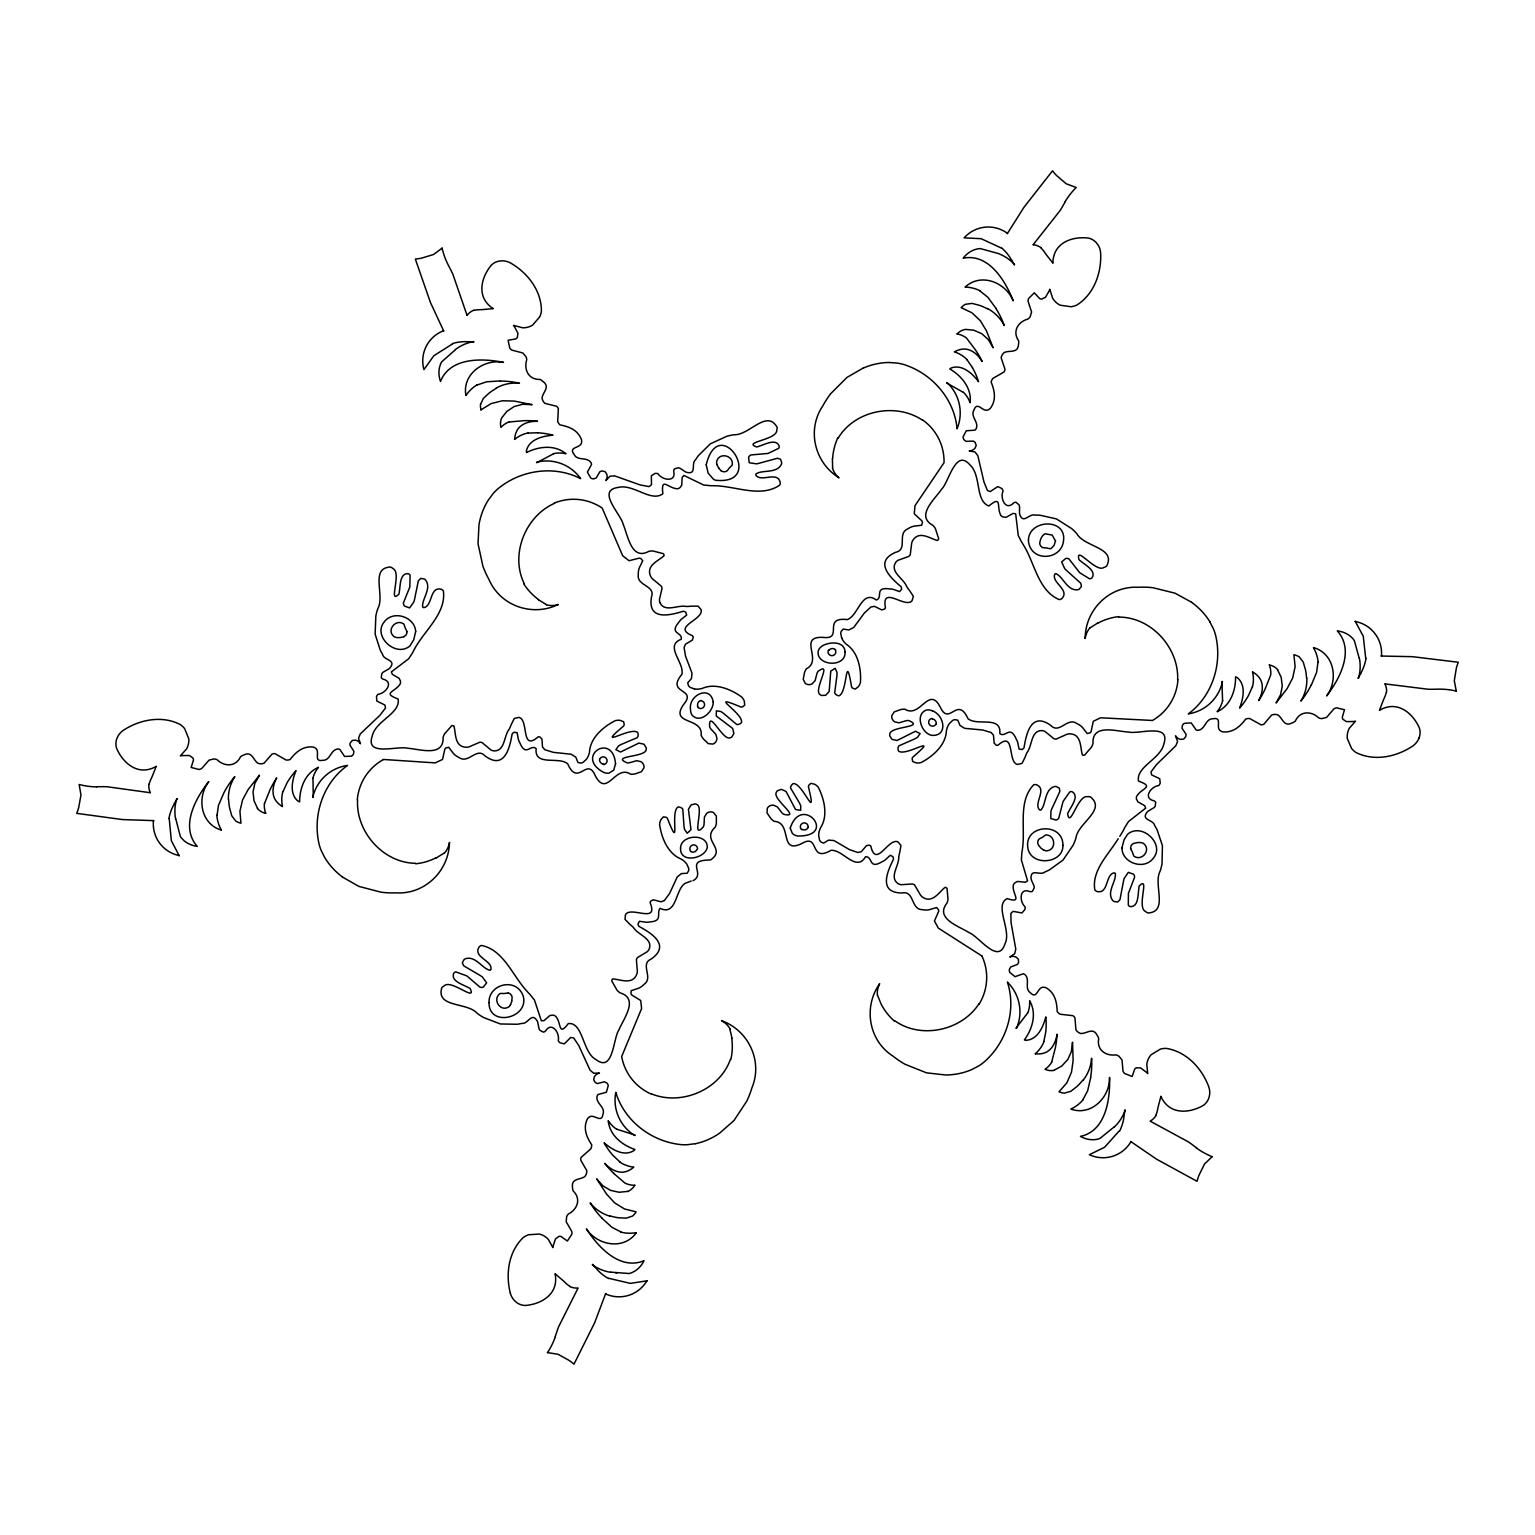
<?xml version="1.0" encoding="UTF-8"?>
<svg xmlns="http://www.w3.org/2000/svg" width="1535" height="1535" viewBox="0 0 1535 1535"><rect width="100%" height="100%" fill="white"/><g stroke="black" fill="none" stroke-linecap="round" stroke-linejoin="round"><path stroke-width="1.5" d="M217.049 815.238L218.488 805.357L223.937 792.732A86.728 86.728 0 0 1 234.644 776.768M1177.633 679.698C1179.053 647.77 1151.02 616.878 1118.708 617.108M357.578 799.869C355.717 831.759 383.309 863.054 415.62 863.284M970.158 402.573C971.808 388.144 961.562 375.845 949.8 368.976A10.054 10.054 0 0 1 951.431 367.882C962.291 364.121 972.518 373.581 978.543 381.697A68.96 68.96 0 0 0 972.442 367.671M1365.709 658.323L1363.272 636.258L1355.213 621.272M169.215 818.577L171.344 840.662L179.192 855.762M832.392 458.581L832.642 467.964M1090.733 1077.417L1087.643 1090.809L1082.942 1099.636M1222.551 700.536L1221.956 681.482M264.576 803.342L270.083 789.623A96.149 96.149 0 0 1 276.703 777.938C272.731 785.21 270.832 795.418 276.991 802.076A22.353 22.353 0 0 0 282.517 806.547A30.853 30.853 0 0 1 282.862 791.561M312.967 778.399L313.293 797.452M480.589 404.242L483.391 398.332L489.377 392.864A85.672 85.672 0 0 1 491.929 391.022L496.265 388.278M1386.354 692.323L1385.28 695.739A51.749 51.749 0 0 1 1384.666 697.178L1384.033 698.598A76.827 76.827 0 0 0 1382.651 701.917L1380.253 708.287A87.092 87.092 0 0 1 1379.389 710.398A25.5 25.5 0 0 1 1390.038 706.637C1403.546 705.237 1414.598 716.73 1419.472 728.242A14.966 14.966 0 0 1 1419.031 738.047M149.068 784.289L150.181 780.893A51.749 51.749 0 0 1 150.814 779.454L151.485 778.034A76.827 76.827 0 0 0 152.886 774.753L155.4 768.402A87.092 87.092 0 0 1 156.282 766.31A25.5 25.5 0 0 1 145.576 769.918C132.068 771.146 121.169 759.48 116.468 747.91A14.966 14.966 0 0 1 117.044 738.105L118.195 735.764A17.844 17.844 0 0 1 123.51 730.199C140.05 719.435 162.173 715.214 180.228 724.52A21.471 21.471 0 0 1 184.641 728.626L188.786 738.757A18.305 18.305 0 0 1 188.21 744.84A17.979 17.979 0 0 1 186.579 748.926L180.324 755.853A24.637 24.637 0 0 1 182.55 755.565L189.438 755.527L192.892 757.945A4.95 4.95 0 0 1 193.448 760.055L191.165 767.442L199.051 769.495A7.176 7.176 0 0 0 201.795 768.402L209.105 760.113L213.845 758.942A10.515 10.515 0 0 1 216.972 759.614C224.379 766.905 235.718 767.078 240.534 756.755A10.707 10.707 0 0 1 243.585 755.066C252.085 750.615 253.045 760.017 257.938 763.26A8.5 8.5 0 0 0 260.835 763.778A8.903 8.903 0 0 0 264.097 763.164L271.983 754.145A7.042 7.042 0 0 1 274.842 753.57L286.047 760.017A10.15 10.15 0 0 0 290.077 759.556C295.507 752.572 302.51 745.818 313.082 747.027A7.656 7.656 0 0 1 315.231 748.005C320.892 751.076 312.795 762.127 322.638 760.343C330.332 760.631 330.447 750.25 337.278 749.042A4.97 4.97 0 0 1 339.772 749.349L344.627 756.486L351.515 756.122A5.468 5.468 0 0 0 353.53 753.896L353.875 751.287L349.999 745.242A5.737 5.737 0 0 1 350.345 742.748L352.302 740.465L355.18 740.139A7.445 7.445 0 0 1 356.657 740.522A7.291 7.291 0 0 1 359.152 742.096L360.514 743.765L358.518 738.239L360.264 733.941L379.932 715.272L385.496 708.038L384.959 705.064L376.862 701.092L376.478 696.621A8.27 8.27 0 0 1 377.994 694.28C385.726 693.59 394.322 681.905 383.136 679.18A3.108 3.108 0 0 1 382.503 678.854A3.377 3.377 0 0 1 381.236 677.338L381.87 673.616A6.447 6.447 0 0 1 383.213 672.138L388.815 668.934A8.5 8.5 0 0 0 390.964 666.516C395.378 659.781 383.539 660.127 382.58 654.332A76.289 76.289 0 0 1 380.258 650.168L375.135 634.128L375.826 616.072A52.382 52.382 0 0 1 377.763 608.781C385.285 595.599 369.59 568.008 390.466 567.01A8.385 8.385 0 0 1 393.075 568.641C402.017 572.862 387.818 604.982 398.831 594.179A5.085 5.085 0 0 0 399.273 591.915C400.462 585.909 399.656 573.111 408.08 573.649A3.128 3.128 0 0 1 410.094 575.299L409.826 586.965L403.417 602.91A4.451 4.451 0 0 0 404.549 606.095L409.615 607.918L413.836 601.95A25.116 25.116 0 0 0 414.757 598.324L418.383 580.71L420.743 578.426L424.197 578.964A7.234 7.234 0 0 1 425.56 579.961C432.16 588.442 421.434 599.398 422.662 607.073A3.972 3.972 0 0 0 423.833 607.649C432.832 606.076 429.474 585.929 441.504 589.325A7.157 7.157 0 0 1 443.366 590.841C446.455 613.52 424.427 630.309 414.469 649.113A41.445 41.445 0 0 0 412.742 652.471L408.732 658.707L391.367 671.889L392.308 674.345L399.119 678.336L400.443 681.099A7.042 7.042 0 0 1 400.328 683.708C395.454 692.132 381.428 692.803 398.121 699.001C400.731 713.487 375.614 720.702 372.257 735.937C364.889 757.12 397.296 745.473 407.677 748.255C419.938 749.118 443.845 757.369 443.097 737.472A20.435 20.435 0 0 1 444.517 733.884L451.712 725.748A2.725 2.725 0 0 1 453.899 725.997C456.029 732.771 453.995 747.219 466.717 747.276A10.937 10.937 0 0 0 471.36 745.856L479.956 742.173A8.654 8.654 0 0 1 482.182 742.652L490.835 749.905A9.594 9.594 0 0 0 493.829 750.903C505.284 751.363 503.71 735.649 509.313 729.01A42.615 42.615 0 0 0 511.136 724.731L514.302 718.457L518.753 717.401A7.829 7.829 0 0 1 520.231 717.9C528.405 722.601 521.267 751.498 538.248 736.8A4.356 4.356 0 0 1 540.071 737.088L541.951 739.064L542.507 746.989L544.848 749.713L553.291 752.342L571.212 754.241L575.798 757.139L577.966 762.511L580.959 763.087A7.541 7.541 0 0 0 583.127 762.319L586.466 759.23A17.384 17.384 0 0 0 589.517 751.881C590.303 737.759 603.524 726.535 615.324 720.644A13.566 13.566 0 0 1 619.929 720.299L623.69 721.795L624.189 724.597A5.392 5.392 0 0 1 623.69 725.978C593.987 750.98 630.751 725.94 637.716 732.54A6.428 6.428 0 0 1 638.138 734.881L638.08 735.649A4.317 4.317 0 0 1 637.217 737.683L622.98 743.688A26.613 26.613 0 0 0 621.061 744.533A28.436 28.436 0 0 0 618.432 746.029L615.88 749.636L620.466 752.035L638.905 743.093L643.99 744.226L646.235 747.814A5.449 5.449 0 0 1 646.158 749.617C645.583 757.561 610.086 755.508 627.028 762.818A9.632 9.632 0 0 0 629.292 762.799L636.68 760.708L640.939 761.667A7.138 7.138 0 0 1 642.82 763.432L643.28 764.161A6.025 6.025 0 0 1 643.952 767.807L641.457 771.683L634.895 773.966A22.833 22.833 0 0 1 630.789 774.273C615.151 763.835 607.227 798.603 595.254 775.655C586.869 756.103 578.043 787.551 567.681 763.758A12.318 12.318 0 0 0 565.149 762.262C555.44 757.561 534.199 765.428 536.156 748.543C530.035 743.727 525.929 757.964 519.502 742.038A8.654 8.654 0 0 1 518.37 739.352L517.103 732.732L514.225 732.253A5.891 5.891 0 0 0 513.534 732.655A5.526 5.526 0 0 0 512.134 733.96C509.754 747.967 504.516 770.282 485.137 756.007C476.733 746.586 468.386 764.315 459.099 757.542A20.051 20.051 0 0 1 455.933 755.661A17.499 17.499 0 0 1 453.42 753.474L448.738 747.276L445.86 747.986A6.792 6.792 0 0 0 444.805 749.329L442.54 759.422L435.23 762.895L383.366 759.46M511.731 1001.146L512.134 997.481A4.893 4.893 0 0 0 508.238 993.03M1252.311 686.913L1248.454 695.566A68.96 68.96 0 0 1 1239.608 708.076C1243.273 698.655 1246.247 685.032 1237.344 677.683A10.054 10.054 0 0 0 1235.56 676.858C1235.771 690.462 1230.533 705.601 1217.351 711.645M283.016 791.6L286.987 782.984A68.96 68.96 0 0 1 296.006 770.628C292.226 779.972 289.06 793.557 297.848 801.04A10.054 10.054 0 0 0 299.613 801.884C299.613 788.28 305.062 773.218 318.321 767.366M547.458 1352.604L557.953 1354.235L569.024 1360.355A65.794 65.794 0 0 1 573.994 1364.155L594.621 1322.825L605.692 1293.525M1043.838 1041.478L1045.738 1032.192A68.96 68.96 0 0 0 1045.815 1016.88C1043.301 1026.666 1037.813 1039.483 1026.282 1040.289A10.054 10.054 0 0 1 1024.363 1039.905C1032.441 1028.968 1036.988 1013.618 1029.774 1001.031M555.229 1336.64L557.359 1330.212A80.971 80.971 0 0 1 558.759 1326.489L578.1 1287.98A15.331 15.331 0 0 1 569.677 1286.484M730.372 1059.399C719.742 1089.908 681.233 1105.967 651.627 1093.937M1419.05 738.066L1417.918 740.407A17.844 17.844 0 0 1 1412.68 746.048C1396.294 757.043 1374.209 761.59 1356.038 752.534A21.471 21.471 0 0 1 1351.567 748.485L1347.269 738.412A18.305 18.305 0 0 1 1347.768 732.31A17.979 17.979 0 0 1 1349.342 728.204L1355.501 721.201A24.637 24.637 0 0 1 1353.275 721.508L1346.387 721.642L1342.914 719.282A4.95 4.95 0 0 1 1342.319 717.171L1344.487 709.765L1336.582 707.808A7.176 7.176 0 0 0 1333.857 708.959L1326.662 717.344L1321.942 718.591A10.515 10.515 0 0 1 1318.814 717.958C1311.293 710.763 1299.953 710.743 1295.291 721.143A10.707 10.707 0 0 1 1292.259 722.889C1283.816 727.437 1282.723 718.073 1277.792 714.888A8.5 8.5 0 0 0 1274.894 714.427A8.903 8.903 0 0 0 1271.632 715.061L1263.881 724.213A7.042 7.042 0 0 1 1261.022 724.827L1249.72 718.534A10.15 10.15 0 0 0 1245.71 719.052C1240.453 726.189 1233.334 732.79 1222.877 731.907A7.656 7.656 0 0 1 1220.728 730.948C1215.01 727.974 1222.954 716.807 1213.13 718.725C1205.436 718.553 1205.474 728.933 1198.662 730.238A4.97 4.97 0 0 1 1196.149 729.969L1191.218 722.889L1184.329 723.35A5.468 5.468 0 0 0 1182.353 725.614L1182.027 728.242L1185.999 734.229A5.737 5.737 0 0 1 1185.692 736.723L1183.754 739.026L1180.895 739.39A7.445 7.445 0 0 1 1176.827 737.452L1175.503 735.841L1177.575 741.347L1175.887 745.665L1156.488 764.603L1151.02 771.913L1151.615 774.887L1159.75 778.744L1160.211 783.195A8.27 8.27 0 0 1 1158.733 785.555C1151.001 786.361 1142.558 798.162 1153.783 800.733A3.108 3.108 0 0 1 1154.435 801.059A3.377 3.377 0 0 1 1155.74 802.556L1155.145 806.278A6.447 6.447 0 0 1 1153.821 807.775L1148.257 811.056A8.5 8.5 0 0 0 1146.146 813.512C1141.829 820.304 1153.668 819.805 1154.704 825.581A76.289 76.289 0 0 1 1157.083 829.706L1162.436 845.67L1162.014 863.725A52.382 52.382 0 0 1 1160.172 871.055C1152.843 884.333 1168.922 911.694 1148.046 912.999A8.385 8.385 0 0 1 1145.417 911.406C1136.418 907.3 1150.176 874.988 1139.315 885.944A5.085 5.085 0 0 0 1138.893 888.228C1137.8 894.253 1138.778 907.032 1130.355 906.609A3.128 3.128 0 0 1 1128.302 904.998L1128.417 893.332L1134.595 877.291A4.451 4.451 0 0 0 1133.425 874.125L1128.321 872.36L1124.196 878.404A25.116 25.116 0 0 0 1123.332 882.03L1119.955 899.702L1117.633 902.004L1114.161 901.525A7.234 7.234 0 0 1 1112.779 900.546C1106.063 892.161 1116.636 881.052 1115.312 873.415A3.972 3.972 0 0 0 1114.103 872.839C1105.142 874.547 1108.788 894.636 1096.719 891.413A7.157 7.157 0 0 1 1094.839 889.935C1091.404 870.575 1108.673 854.304 1118.209 838.743M1156.028 1115.005L1157.16 1111.609A51.749 51.749 0 0 0 1157.486 1110.074L1157.793 1108.539A76.827 76.827 0 0 1 1158.618 1105.046L1160.345 1098.465A87.092 87.092 0 0 0 1160.882 1096.259A25.5 25.5 0 0 0 1167.367 1105.507C1177.537 1114.506 1193.213 1111.57 1203.862 1105.046A14.966 14.966 0 0 0 1209.196 1096.796L1209.676 1094.244A17.844 17.844 0 0 0 1208.697 1086.607C1201.752 1068.13 1186.44 1051.609 1166.389 1048.405A21.471 21.471 0 0 0 1160.383 1049.096L1151.039 1054.794A18.305 18.305 0 0 0 1147.892 1060.033A17.979 17.979 0 0 0 1146.798 1064.292L1147.719 1073.579A24.637 24.637 0 0 0 1146.089 1072.025L1140.582 1067.919L1136.361 1067.804A4.95 4.95 0 0 0 1134.672 1069.185L1132.12 1076.495L1124.56 1073.464A7.176 7.176 0 0 1 1122.987 1070.95L1122.008 1059.956L1118.9 1056.195A10.515 10.515 0 0 0 1115.983 1054.871C1105.68 1056.349 1096.451 1049.767 1098.715 1038.619A10.707 10.707 0 0 0 1097.256 1035.434C1093.035 1026.819 1086.703 1033.803 1080.832 1033.515A8.5 8.5 0 0 1 1078.203 1032.23A8.903 8.903 0 0 1 1075.92 1029.793L1074.941 1017.859A7.042 7.042 0 0 0 1072.965 1015.69L1060.109 1014.232A10.15 10.15 0 0 1 1057.155 1011.488C1056.924 1002.643 1055.274 993.049 1046.045 987.753A7.656 7.656 0 0 0 1043.742 987.274C1037.353 986.391 1037.334 1000.072 1030.445 992.819C1024.094 988.482 1030.177 980.059 1025.38 975.032A4.97 4.97 0 0 0 1023.173 973.785L1015.038 976.682L1009.704 972.288A5.468 5.468 0 0 1 1009.416 969.314L1010.682 966.992L1017.398 964.421A5.737 5.737 0 0 0 1018.588 962.215L1018.357 959.202L1016.247 957.245A7.445 7.445 0 0 0 1014.827 956.67A7.291 7.291 0 0 0 1011.872 956.458L1009.781 957.015L1014.673 953.734L1015.805 949.244L1011.047 922.554L1010.855 913.421L1013.062 911.349L1021.926 912.941L1024.881 909.583A8.27 8.27 0 0 0 1025.054 906.801C1019.221 901.659 1019.24 887.153 1029.87 891.586A3.108 3.108 0 0 0 1030.58 891.701A3.377 3.377 0 0 0 1032.499 891.221L1034.187 887.863A6.447 6.447 0 0 0 1033.976 885.868L1031.366 879.977A8.5 8.5 0 0 1 1031.079 876.754C1031.501 868.714 1040.845 876.005 1045.047 871.899A76.289 76.289 0 0 0 1049.384 869.923L1063.026 860.061L1073.176 845.113A52.382 52.382 0 0 0 1075.939 838.072C1077.685 823.009 1106.697 810.096 1090.464 796.914A8.385 8.385 0 0 0 1087.394 796.684C1077.704 794.785 1070.087 829.073 1067.631 813.838A5.085 5.085 0 0 1 1068.609 811.746C1071.219 806.201 1079.45 796.377 1072.351 791.83A3.128 3.128 0 0 0 1069.741 791.945L1063.064 801.5L1058.747 818.136A4.451 4.451 0 0 1 1055.965 820.035L1050.784 818.5L1050.938 811.19A25.116 25.116 0 0 1 1052.338 807.736L1059.879 791.388L1059.323 788.165L1056.214 786.534A7.234 7.234 0 0 0 1054.526 786.534C1044.184 789.451 1046.333 804.647 1040.807 810.077A3.972 3.972 0 0 1 1039.502 809.847C1033.189 803.246 1047.849 789.028 1036.144 784.634A7.157 7.157 0 0 0 1033.746 784.73C1017.801 801.174 1025.591 827.749 1022.463 848.797A41.445 41.445 0 0 1 1021.849 852.52L1021.389 859.926L1027.567 880.841L1025.342 882.26L1017.494 881.435L1014.788 882.874A7.042 7.042 0 0 0 1013.33 885.043C1011.546 893.351 1023.538 904 1007.152 898.589C993.778 905.324 1011.949 930.575 1004.984 943.737C998.364 965.17 979.157 936.561 969.161 932.666C958.761 926.085 934.604 918.563 947.018 902.983A20.435 20.435 0 0 0 948.016 899.241L947.037 888.439A2.725 2.725 0 0 0 945.119 887.326C939.382 891.528 932.455 904.364 922.19 896.862A10.937 10.937 0 0 1 919.292 892.986L914.534 884.908A8.654 8.654 0 0 0 912.462 883.968L901.198 884.697A9.594 9.594 0 0 1 898.186 883.699C888.65 877.329 899.395 865.529 898.723 856.914A42.615 42.615 0 0 1 899.779 852.385L900.949 845.459L898.013 841.947A7.829 7.829 0 0 0 896.517 841.487C887.153 840.413 875.756 867.927 870.786 846.015A4.356 4.356 0 0 0 869.155 845.171L866.469 845.651L861.308 851.695L857.835 852.501L849.469 849.622L833.908 840.528L828.497 840.144L823.566 843.156L820.822 841.852A7.541 7.541 0 0 1 819.517 839.952L818.673 835.5A17.384 17.384 0 0 1 820.553 827.768C828.305 815.929 824.314 799.063 818.308 787.321A13.566 13.566 0 0 0 814.816 784.308L810.883 783.291L808.83 785.229A5.392 5.392 0 0 0 808.408 786.649C817.503 824.391 802.728 782.428 793.211 783.617A6.428 6.428 0 0 0 791.504 785.248L791.081 785.901A4.317 4.317 0 0 0 790.583 788.05L798.488 801.328A26.613 26.613 0 0 1 799.505 803.15A28.436 28.436 0 0 1 800.752 805.894L800.656 810.327L795.552 809.54L786.016 791.408L781.238 789.316L777.305 790.851A5.449 5.449 0 0 0 776.307 792.367C772.047 799.102 801.846 818.5 783.886 814.337A9.632 9.632 0 0 1 782.063 812.974L777.362 806.911L773.352 805.146A7.138 7.138 0 0 0 770.8 805.472L769.994 805.779A6.025 6.025 0 0 0 767.289 808.331L767.001 812.917L770.935 818.654A22.833 22.833 0 0 0 774.062 821.321C792.827 822.204 778.59 854.899 801.846 843.502C820.208 832.757 808.657 863.284 831.107 850.275A12.318 12.318 0 0 1 834.042 850.582C844.653 852.539 857.067 871.477 865.529 856.722C873.3 856.472 868.177 870.364 882.778 861.346A8.654 8.654 0 0 0 885.292 859.869L890.242 855.283L892.833 856.607A5.891 5.891 0 0 1 893.159 857.336A5.526 5.526 0 0 1 893.504 859.216C887.115 871.899 878.097 892.986 902.177 892.986C914.515 890.377 910.735 909.603 922.228 909.641A20.051 20.051 0 0 0 925.893 910.025A17.499 17.499 0 0 0 929.212 909.737L936.676 907.53L938.557 909.794A6.792 6.792 0 0 1 938.614 911.521L934.45 920.981L938.288 928.099L982.093 956.094M1027.548 1013.081L1015.978 1028.239M1051.724 1061.875L1055.428 1047.542A96.149 96.149 0 0 0 1057.02 1034.225C1055.907 1042.418 1051.398 1051.782 1042.476 1053.49A22.353 22.353 0 0 1 1035.377 1053.797M1311.37 684.955L1316.646 672.234L1317.951 662.333M510.483 1004.658L509.543 1006.135A4.912 4.912 0 0 1 508.411 1007.113C499.969 1011.968 492.37 999.381 499.758 993.74A2.36 2.36 0 0 1 500.41 993.471L502.54 993.452A14.736 14.736 0 0 0 503.442 993.529A7.349 7.349 0 0 0 504.363 993.49L505.687 993.298A32.504 32.504 0 0 1 506.665 993.145L508.219 993.126M1360.797 673.404L1359.166 676.302A49.868 49.868 0 0 1 1357.995 678.163M174.338 803.572L176.026 800.694A49.868 49.868 0 0 1 177.235 798.852M1258.738 700.421C1262.825 693.206 1264.38 682.883 1258.201 676.34A22.353 22.353 0 0 0 1252.598 671.965M1007.286 233.685L1024.018 207.206L1052.492 170.846A65.794 65.794 0 0 0 1056.617 175.566L1066.211 183.778L1076.188 187.481A74.256 74.256 0 0 0 1065.213 201.469M1065.367 201.565L1061.99 207.436A80.971 80.971 0 0 1 1059.879 210.813L1033.208 244.66M838.225 438.07C854.746 410.305 895.692 402.304 922.266 420.034M1119.476 1130.662L1104.663 1147.201L1089.389 1154.704A32.293 32.293 0 0 0 1130.969 1141.656M1119.821 836.287L1122.891 831.241A41.445 41.445 0 0 0 1124.56 827.864L1128.494 821.57L1145.666 808.139L1144.707 805.702L1137.838 801.807L1136.456 799.063A7.042 7.042 0 0 1 1136.552 796.454C1141.292 787.973 1155.299 787.09 1138.529 781.142C1135.708 766.694 1160.748 759.115 1163.875 743.842C1170.936 722.563 1138.682 734.651 1128.283 732.022C1116.003 731.332 1091.98 723.407 1093.016 743.305A20.435 20.435 0 0 1 1091.654 746.912L1084.573 755.143A2.725 2.725 0 0 1 1082.367 754.932C1080.141 748.178 1081.983 733.711 1069.262 733.826A10.937 10.937 0 0 0 1064.638 735.323L1056.08 739.122A8.654 8.654 0 0 1 1053.854 738.68L1045.124 731.543A9.594 9.594 0 0 0 1042.092 730.583C1030.637 730.276 1032.441 745.991 1026.934 752.687A42.615 42.615 0 0 0 1025.169 757.004L1022.099 763.317L1017.667 764.449A7.829 7.829 0 0 1 1016.17 763.95C1007.919 759.384 1014.654 730.391 997.865 745.319A4.356 4.356 0 0 1 996.062 745.07L994.162 743.113L993.471 735.188L991.111 732.502L982.63 729.988L964.671 728.338L960.066 725.518L957.802 720.184L954.808 719.646A7.541 7.541 0 0 0 952.64 720.452L949.359 723.561A17.384 17.384 0 0 0 946.404 730.967C945.829 745.108 932.762 756.506 921.058 762.569A13.566 13.566 0 0 1 916.453 762.972L912.673 761.533L912.135 758.75A5.392 5.392 0 0 1 912.615 757.35C941.914 732.061 905.535 757.35 898.474 750.98A6.428 6.428 0 0 1 898.033 748.658L898.071 747.89A4.317 4.317 0 0 1 898.915 745.837L913.056 739.64A26.613 26.613 0 0 0 914.956 738.757A28.436 28.436 0 0 0 917.585 737.241L920.079 733.577L915.455 731.255L897.15 740.465L892.046 739.39L889.744 735.841A5.449 5.449 0 0 1 889.801 734.037C890.262 726.074 925.778 727.628 908.758 720.567A9.632 9.632 0 0 0 906.494 720.606L899.126 722.812L894.847 721.93A7.138 7.138 0 0 1 892.948 720.164L892.468 719.454A6.025 6.025 0 0 1 891.758 715.809L894.195 711.895L900.719 709.535A22.833 22.833 0 0 1 904.806 709.17C920.616 719.09 929.174 683.67 940.84 708.326C949.724 725.46 957.514 695.585 968.067 718.802A12.318 12.318 0 0 0 970.619 720.241C980.404 724.808 1001.511 716.634 999.803 733.557C1006.001 738.277 1009.896 723.983 1016.554 739.812A8.654 8.654 0 0 1 1017.724 742.479L1019.087 749.08L1021.965 749.521A5.891 5.891 0 0 0 1022.655 749.118A5.526 5.526 0 0 0 1024.037 747.794C1026.224 733.749 1031.136 711.357 1050.727 725.364C1059.246 734.651 1067.343 716.807 1076.726 723.465A20.051 20.051 0 0 1 1079.93 725.288A17.499 17.499 0 0 1 1082.463 727.437L1087.24 733.577L1090.099 732.828A6.792 6.792 0 0 0 1091.155 731.466L1093.265 721.354L1100.518 717.785L1152.44 720.471A50.751 50.751 0 0 0 1177.94 679.717M978.889 1003.928C961.486 1030.714 920.693 1039.56 894.54 1020.583M1082.808 1080.275L1079.393 1084.113A85.672 85.672 0 0 1 1077.167 1086.319L1070.778 1091.327L1064.484 1093.131A15.408 15.408 0 0 1 1059.016 1091.769L1066.863 1082.866L1071.507 1072.159L1073.138 1060.359L1072.524 1042.227L1071.392 1051.552L1067.746 1059.553L1061.759 1066.038L1054.353 1070.125M828.67 650.015L828.133 650.859A3.876 3.876 0 0 0 832.469 655.637A3.876 3.876 0 0 0 835.366 649.938M636.277 1232.797C623.766 1250.373 597.441 1245.576 586.408 1228.902C598.285 1247.245 619.986 1270.711 644.009 1260.715A24.982 24.982 0 0 1 634.627 1271.268L631.557 1272.764A16.252 16.252 0 0 1 629.062 1273.513L610.776 1272.15M442.138 248.114L433.618 254.484L421.511 258.149A65.794 65.794 0 0 1 415.333 259.07L430.51 302.664L443.749 331.061M1114.276 1126.805L1100.039 1138.375A16.252 16.252 0 0 1 1097.563 1139.2L1094.206 1139.699A24.982 24.982 0 0 1 1080.486 1136.399C1105.91 1130.911 1110.285 1099.214 1109.536 1077.397C1110.016 1097.391 1091.174 1116.367 1070.854 1109.095A35.593 35.593 0 0 0 1083.115 1099.77M1090.234 627.777L1098.139 622.73M444.229 853.019L436.266 857.95M480.973 409.883L491.104 403.59L502.425 400.769L514.321 401.095L532.108 404.664L522.725 404.261L514.225 406.526L506.857 411.38L501.619 418.019A15.101 15.101 0 0 0 500.928 427.402A21.72 21.72 0 0 1 509.275 421.818M347.428 765.504C322.887 783.023 312.2 815.852 319.242 844.787A50.406 50.406 0 0 0 321.16 850.409L324.557 857.259A66.638 66.638 0 0 0 342.516 876.984M455.511 349.635L441.773 361.761A16.252 16.252 0 0 0 440.545 364.083L439.509 367.306A24.982 24.982 0 0 0 440.507 381.39C450.1 357.214 482.086 358.077 503.48 362.375C483.832 358.634 462.035 374.118 465.892 395.358M536.655 462.745L553.502 453.804M1212.209 1156.642L1204.534 1163.99L1198.95 1175.33A65.794 65.794 0 0 0 1197.031 1181.298L1156.507 1159.155L1130.662 1141.464M477.193 384.978L486.653 381.793L500.391 380.929M554.557 503.307C525.277 516.086 509.869 554.883 524.298 583.78M863.284 367.978L846.917 377.457L830.646 393.747A91.62 91.62 0 0 0 822.741 406.007C806.758 429.57 814.471 461.747 837.669 476.886A76.597 76.597 0 0 0 838.973 477.884A20.396 20.396 0 0 1 832.45 468.021M403.993 636.737L400.405 637.543A21.663 21.663 0 0 1 396.644 637.543L394.975 637.083A4.912 4.912 0 0 1 393.67 636.334C386.34 629.887 395.838 618.643 403.551 623.843A2.36 2.36 0 0 1 404.012 624.342L404.703 626.357A14.736 14.736 0 0 0 404.933 627.239A7.349 7.349 0 0 0 405.259 628.103L405.873 629.292A32.504 32.504 0 0 1 406.334 630.175L406.852 631.633M452.576 343.859L433.829 355.755L423.929 369.59A32.293 32.293 0 0 1 443.615 330.716M647.137 1280.804L630.309 1283.375L608.704 1278.29M627.546 1191.39L619.123 1192.273L610.508 1190.373L602.948 1185.864L596.693 1178.88L606.555 1194.096L614.633 1202.845L624.553 1208.985L636.142 1211.844A15.408 15.408 0 0 1 632.42 1216.104L626.184 1218.176L618.087 1217.716A85.672 85.672 0 0 1 614.998 1217.178L609.99 1215.989M509.332 421.971L524.068 420.667A96.149 96.149 0 0 1 537.48 421.262M473.989 310.358L477.538 309.801A51.749 51.749 0 0 1 479.093 309.725L480.666 309.667A76.827 76.827 0 0 0 484.235 309.456L491.027 308.804A87.092 87.092 0 0 1 493.291 308.65A25.5 25.5 0 0 1 485.233 300.745C478.018 289.232 483.487 274.247 491.661 264.807A14.966 14.966 0 0 1 500.679 260.892L503.288 260.835A17.844 17.844 0 0 1 510.656 263.061C527.733 272.923 541.529 290.748 541.394 311.068A21.471 21.471 0 0 1 539.725 316.862L532.568 325.151A18.305 18.305 0 0 1 526.889 327.396A17.979 17.979 0 0 1 522.514 327.78L513.496 325.343A24.637 24.637 0 0 1 514.762 327.204L517.928 333.325L517.333 337.489A4.95 4.95 0 0 1 515.702 338.947L508.085 340.271L509.812 348.215A7.176 7.176 0 0 0 512.038 350.172L522.744 352.935L525.949 356.619A10.515 10.515 0 0 1 526.754 359.708C523.608 369.647 528.596 379.817 539.975 379.433A10.707 10.707 0 0 1 542.872 381.39C550.681 386.954 542.738 392.058 542.066 397.891A8.5 8.5 0 0 0 542.91 400.712A8.903 8.903 0 0 0 544.925 403.36L556.553 406.276A7.042 7.042 0 0 1 558.356 408.579L557.685 421.492A10.15 10.15 0 0 0 559.93 424.869C568.602 426.538 577.793 429.723 581.516 439.72A7.656 7.656 0 0 1 581.611 442.061C581.439 448.508 567.931 446.282 573.975 454.264C577.198 461.248 586.504 456.643 590.687 462.188A4.97 4.97 0 0 1 591.531 464.549L587.368 472.108L590.822 478.076A5.468 5.468 0 0 0 593.7 478.862L596.194 477.999L599.82 471.801A5.737 5.737 0 0 1 602.2 470.976L605.135 471.705L606.728 474.104A7.445 7.445 0 0 1 607.054 475.601A7.291 7.291 0 0 1 606.785 478.555L605.903 480.513L609.932 476.234L614.556 475.85L640.095 484.926L649.075 486.614L651.492 484.772L651.358 475.773L655.157 473.394A8.27 8.27 0 0 1 657.939 473.682C662.065 480.282 676.359 482.642 673.731 471.437A3.108 3.108 0 0 1 673.731 470.708A3.377 3.377 0 0 1 674.517 468.885L678.125 467.772A6.447 6.447 0 0 1 680.043 468.309L685.435 471.859A8.5 8.5 0 0 0 688.563 472.665C696.564 473.548 690.904 463.148 695.624 459.675A76.289 76.289 0 0 1 698.291 455.722L710.264 443.884L726.669 436.324A52.382 52.382 0 0 1 734.056 434.75C749.214 435.48 766.694 408.982 777.055 427.152A8.385 8.385 0 0 1 776.787 430.222C777.055 440.104 741.981 441.984 756.621 446.915A5.085 5.085 0 0 0 758.846 446.301C764.737 444.613 775.77 438.108 779.108 445.86A3.128 3.128 0 0 1 778.571 448.412L768.037 453.439L750.922 454.955A4.451 4.451 0 0 0 748.581 457.411L749.253 462.764L756.486 463.819A25.116 25.116 0 0 0 760.132 462.994L777.497 458.236L780.586 459.31L781.68 462.649A7.234 7.234 0 0 1 781.392 464.318C776.768 473.931 762.204 469.441 755.93 473.989A3.972 3.972 0 0 0 755.93 475.313C761.418 482.604 777.861 470.497 780.279 482.757A7.157 7.157 0 0 1 779.78 485.098C760.938 498.127 735.994 486.115 714.715 485.751A41.445 41.445 0 0 0 710.954 485.732L703.567 484.983L683.958 475.447L682.192 477.404L681.732 485.29L679.871 487.727A7.042 7.042 0 0 1 677.472 488.802C667.783 488.283 660.817 476.08 662.851 493.752C651.128 502.655 633.303 483.525 618.202 487.42C595.983 490.452 621.042 514.091 623.268 524.586C628.045 535.907 631.518 560.985 648.921 551.295A20.435 20.435 0 0 1 652.778 550.931L663.274 553.655A2.725 2.725 0 0 1 664.06 555.728C658.976 560.697 645.16 565.417 650.878 576.795A10.937 10.937 0 0 0 654.236 580.288L661.432 586.293A8.654 8.654 0 0 1 662.007 588.481L659.455 599.475A9.594 9.594 0 0 0 659.935 602.603M693.014 880.687C706.484 873.76 683.535 860.022 710.456 860.003C727.302 848.663 700.401 840.47 715.348 827.02A22.833 22.833 0 0 0 716.385 823.048L716.346 816.102L713.468 812.495A6.025 6.025 0 0 0 709.803 811.938L708.959 812.149A7.138 7.138 0 0 0 706.676 813.358L704.412 817.08L704.009 824.755A9.632 9.632 0 0 1 703.299 826.904C690.923 840.585 704.296 807.64 696.967 804.551A5.449 5.449 0 0 0 695.278 803.879L691.153 804.858L688.428 809.31L690.98 829.648L687.239 833.217L684.629 829.629A28.436 28.436 0 0 1 684.073 826.655A26.613 26.613 0 0 1 683.881 824.583L682.787 809.156A4.317 4.317 0 0 0 681.137 807.698L680.427 807.391A6.428 6.428 0 0 0 678.086 807.026C669.586 811.497 681.444 854.362 667.341 818.213A5.392 5.392 0 0 0 666.19 817.292L663.389 816.85L660.76 819.939A13.566 13.566 0 0 0 659.609 824.41C661.374 837.496 667.763 853.594 680.868 858.909A17.384 17.384 0 0 1 686.836 864.167L688.678 868.292A7.541 7.541 0 0 1 688.716 870.594L687.2 873.242L681.425 873.588L677.204 876.984L669.644 893.351L664.425 900.489L661.105 901.812L653.411 899.798L650.936 900.949A4.356 4.356 0 0 0 650.092 902.561C658.534 923.398 633.456 907.319 626.395 913.555A7.829 7.829 0 0 0 625.436 914.802L625.014 919.35L629.945 924.377A42.615 42.615 0 0 1 633.399 927.466C637.773 934.93 653.315 938.48 649.132 949.167A9.594 9.594 0 0 1 647.233 951.7L637.581 957.533A8.654 8.654 0 0 0 636.411 959.49L637.121 968.834A10.937 10.937 0 0 1 636.987 973.67C632.823 985.7 619.814 979.119 612.695 978.946A2.725 2.725 0 0 0 611.774 980.961L617.147 990.382A20.435 20.435 0 0 0 620.102 992.876C639.174 998.575 623.671 1018.549 618.893 1029.889C612.925 1038.811 613.501 1073.253 595.829 1059.457C582.571 1052.645 583.051 1021.523 568.238 1023.634C557.896 1037.468 561.637 1021.849 555.421 1016.074A7.042 7.042 0 0 0 552.984 1015.115L549.933 1015.479L543.985 1020.66L541.337 1020.756L534.468 1000.072L529.844 994.258A41.445 41.445 0 0 1 527.234 991.533C512.632 976.049 503.825 949.8 481.338 945.426A7.157 7.157 0 0 0 479.323 946.711C472.224 956.996 492.39 960.296 490.989 969.314A3.972 3.972 0 0 1 490.049 970.254C482.393 968.95 475.466 955.25 465.335 958.78A7.234 7.234 0 0 0 463.935 959.74L462.323 962.848L463.704 965.822L479.227 974.917A25.116 25.116 0 0 1 482.355 976.951L486.653 982.861L483.295 987.082A4.451 4.451 0 0 1 479.918 987.12L466.87 975.934L455.914 971.904A3.128 3.128 0 0 0 453.727 973.305C450.503 981.095 462.86 984.453 468.175 987.504A5.085 5.085 0 0 1 470.17 988.655C476.867 1002.566 451.021 978.774 444.133 985.892A8.385 8.385 0 0 0 441.754 987.83C435.978 1007.919 467.158 1001.952 477.212 1013.311A52.382 52.382 0 0 0 483.506 1017.494L500.372 1023.96L517.199 1024.267A76.289 76.289 0 0 0 521.9 1023.404C527.675 1024.382 531.187 1013.042 536.118 1019.393A8.5 8.5 0 0 1 537.73 1022.214L538.958 1028.546A6.447 6.447 0 0 0 539.917 1030.292L543.236 1032.096A3.377 3.377 0 0 0 545.078 1031.386A3.108 3.108 0 0 0 545.597 1030.868C551.794 1021.159 560.083 1033.055 558.241 1040.615A8.27 8.27 0 0 0 559.968 1042.802L564.324 1043.877L570.675 1037.487L573.687 1037.929L578.753 1045.527L590.073 1070.164L593.585 1073.195L599.456 1073.099L597.441 1073.828A7.445 7.445 0 0 0 594.294 1076.975L593.68 1079.796L595.215 1082.405A5.737 5.737 0 0 0 597.46 1083.537L604.445 1081.791L606.805 1082.981A5.468 5.468 0 0 1 608.263 1085.59L606.383 1092.229L598.055 1094.513A4.97 4.97 0 0 0 596.962 1096.777C595.906 1103.646 605.711 1107.08 602.967 1114.276C601.471 1124.176 593.623 1112.952 588.903 1117.346A7.656 7.656 0 0 0 587.291 1119.034C582.744 1128.666 586.869 1137.473 591.723 1144.861A10.15 10.15 0 0 1 590.879 1148.813L581.151 1157.352A7.042 7.042 0 0 0 580.786 1160.249L586.792 1170.61A8.903 8.903 0 0 1 586.312 1173.91A8.5 8.5 0 0 1 584.893 1176.482C580.249 1180.07 571.058 1177.959 572.517 1187.418A10.707 10.707 0 0 0 573.131 1190.872C581.362 1198.739 577.563 1209.427 568.257 1214.089A10.515 10.515 0 0 0 566.607 1216.833L566.204 1221.707L571.692 1231.3A7.176 7.176 0 0 1 571.845 1234.255L567.374 1241.047L561.1 1236.519A4.95 4.95 0 0 0 558.913 1236.366L555.536 1238.841L553.348 1245.384A24.637 24.637 0 0 0 552.888 1247.59L548.36 1239.436A17.979 17.979 0 0 0 545.021 1236.558A18.305 18.305 0 0 0 539.457 1234.063L528.52 1234.735A21.471 21.471 0 0 0 523.205 1237.575C508.565 1251.677 505.456 1273.992 510.311 1293.122M691.191 881.032L685.071 883.373A12.318 12.318 0 0 0 682.845 885.311C675.323 893.485 675.63 915.762 659.935 908.336C656.136 913.92 663.504 921.326 649.017 921.998A8.654 8.654 0 0 1 646.101 922.228L639.423 921.288L638.042 923.859A5.891 5.891 0 0 0 638.195 924.646A5.526 5.526 0 0 0 638.982 926.392C651.473 933.146 670.929 945.291 651.166 959.049C639.558 963.961 653.661 977.584 644.24 984.184A20.051 20.051 0 0 1 641.457 986.602A17.499 17.499 0 0 1 638.579 988.252L631.173 990.708L630.923 993.644A6.792 6.792 0 0 0 631.864 995.083L640.69 1000.475L641.611 1008.514L621.675 1056.521A50.751 50.751 0 0 0 651.512 1094.206M695.336 1143.671L687.776 1144.669A50.406 50.406 0 0 1 681.828 1144.688C652.164 1142.04 624.515 1121.356 615.823 1092.498M528.155 433.1L537.634 432.736M604.349 764.526L603.351 764.468M552.715 435.249C542.661 435.94 529.134 439.413 526.447 450.599A10.054 10.054 0 0 0 526.505 452.556C538.632 446.378 554.519 444.421 565.763 453.592M1381.097 656.04L1412.392 656.673L1458.25 662.237A65.794 65.794 0 0 0 1456.35 668.205L1454.297 680.657L1456.274 691.115M153.807 820.63L122.512 819.575L76.75 813.358A65.794 65.794 0 0 0 78.726 807.41L80.971 794.976L79.148 784.5A74.256 74.256 0 0 0 96.743 786.899M96.743 786.726L103.536 786.668A80.971 80.971 0 0 1 107.508 786.803L150.181 792.712M889.417 362.529L897.035 363.066A50.406 50.406 0 0 1 902.868 364.236C931.4 372.775 954.348 398.601 957.053 428.61M468.271 341.633L471.571 341.825A49.868 49.868 0 0 1 473.778 342.056M537.461 421.377C529.191 420.878 519.233 424.025 516.086 432.467A22.353 22.353 0 0 0 514.609 439.413A30.853 30.853 0 0 1 528.117 432.928M1385.107 683.9L1427.876 689.215A80.971 80.971 0 0 0 1431.848 689.292L1438.621 689.138A74.256 74.256 0 0 1 1456.274 691.057M932.397 718.572L931.4 718.534A3.876 3.876 0 0 0 929.538 724.731A3.876 3.876 0 0 0 935.909 724.271M615.765 1272.918L616.725 1273.071M635.087 1135.075L616.936 1129.261M694.453 688.966L690.213 687.392A7.541 7.541 0 0 1 688.543 685.8L687.699 682.864L691.479 678.489L691.997 673.097L685.569 656.251L684.092 647.54L685.454 644.24L692.285 640.133L693.187 637.562A4.356 4.356 0 0 0 692.63 635.816C671.831 627.335 700.823 620.601 701.303 611.179A7.829 7.829 0 0 0 701.092 609.644L698.118 606.152L691.095 606.172A42.615 42.615 0 0 1 686.452 606.478C678.01 604.483 664.693 613.021 659.935 602.603M620.946 1231.933L612.043 1227.386L601.854 1218.157M1313.615 647.616C1334.376 653.507 1338.673 679.89 1326.662 695.892C1339.959 678.547 1354.791 650.245 1337.33 630.943A24.982 24.982 0 0 1 1350.416 636.258L1352.853 638.637A16.252 16.252 0 0 1 1354.388 640.747L1359.242 658.438M546.422 604.636L538.401 599.763M221.174 830.032C200.49 823.854 196.576 797.394 208.798 781.564C195.252 798.718 180.036 826.809 197.209 846.341A24.982 24.982 0 0 1 184.219 840.854L181.802 838.436A16.252 16.252 0 0 1 180.305 836.306L175.7 818.558M946.73 383.04L963.347 392.365M801.961 829.706L801.136 829.149A3.876 3.876 0 0 1 803.208 823.029A3.876 3.876 0 0 1 808.139 827.116M987.523 308.804L982.88 306.635A85.672 85.672 0 0 0 979.963 305.484L972.115 303.412L965.63 304.237A15.408 15.408 0 0 0 961.121 307.652L971.866 312.737L980.366 320.738L986.506 330.927L993.126 347.812L988.406 339.715L981.901 333.786L973.823 330.198L965.4 329.392A15.101 15.101 0 0 0 957.149 333.882M1043.685 850.006L1045.297 850.659A4.912 4.912 0 0 0 1046.793 850.831C1056.502 849.987 1055.524 835.309 1046.256 834.925A2.36 2.36 0 0 0 1045.565 835.059L1043.819 836.268A14.736 14.736 0 0 1 1043.09 836.844A7.349 7.349 0 0 1 1042.342 837.323L1041.133 837.937A32.504 32.504 0 0 0 1040.25 838.359L1038.946 839.242A4.893 4.893 0 0 0 1038.389 844.941L1040.653 847.819A21.663 21.663 0 0 0 1043.666 850.045M932.647 710.954C944.178 715.041 948.285 736.09 932.205 735.399C921.461 733.999 914.438 713.89 926.737 709.938A10.169 10.169 0 0 1 932.628 710.993M980.002 290.978L987.811 297.214L995.946 308.305M569.754 1286.33L566.895 1284.181A51.749 51.749 0 0 1 565.743 1283.126L564.611 1282.032A76.827 76.827 0 0 0 561.963 1279.634L556.764 1275.22A87.092 87.092 0 0 1 555.056 1273.705A25.5 25.5 0 0 1 555.037 1285.006C551.832 1298.207 537.288 1304.75 524.816 1305.479A14.966 14.966 0 0 1 515.722 1301.776L513.86 1299.934A17.844 17.844 0 0 1 510.311 1293.122M1191.659 602.296L1175.081 593.201L1152.727 587.675A91.62 91.62 0 0 0 1138.145 587.272C1109.728 585.775 1086.166 609.03 1085.207 636.699A76.597 76.597 0 0 0 1085.034 638.33M342.458 877.08L358.902 886.405L381.179 892.219A91.62 91.62 0 0 0 395.761 892.852C424.159 894.751 448.047 871.842 449.39 844.173A76.597 76.597 0 0 0 449.601 842.542M1001.281 248.018L981.134 238.692L964.134 237.848A32.293 32.293 0 0 1 1007.497 233.378M1196.724 1147.988L1191.294 1143.94A80.971 80.971 0 0 0 1188.013 1141.675L1150.137 1121.126A15.331 15.331 0 0 0 1156.2 1115.101M619.795 1161.861L612.925 1155.337A68.96 68.96 0 0 1 604.118 1142.808C611.774 1149.408 623.594 1156.776 633.514 1150.847A10.054 10.054 0 0 0 634.876 1149.446C622.001 1145.091 609.491 1135.075 608.225 1120.627A28.609 28.609 0 0 0 616.859 1129.395M721.009 470.785L718.668 467.945M1041.056 247.941L1043.416 250.627A51.749 51.749 0 0 1 1044.337 251.893L1045.22 253.179A76.827 76.827 0 0 0 1047.35 256.057L1051.552 261.43A87.092 87.092 0 0 1 1052.914 263.252A25.5 25.5 0 0 1 1055.217 252.181C1060.992 239.901 1076.553 236.409 1088.91 238.174A14.966 14.966 0 0 1 1097.084 243.643L1098.542 245.811A17.844 17.844 0 0 1 1100.653 253.198C1101.593 272.923 1094.052 294.164 1076.898 305.024A21.471 21.471 0 0 1 1071.123 306.751L1060.263 305.216A18.305 18.305 0 0 1 1055.312 301.647A17.979 17.979 0 0 1 1052.626 298.174L1049.806 289.271A24.637 24.637 0 0 1 1048.923 291.343L1045.469 297.31L1041.651 299.076A4.95 4.95 0 0 1 1039.54 298.481L1034.321 292.782L1028.565 298.538A7.176 7.176 0 0 0 1028.124 301.474L1031.578 311.97L1030.215 316.651A10.515 10.515 0 0 1 1028.047 319.011C1017.993 321.717 1012.121 331.426 1018.607 340.789A10.707 10.707 0 0 1 1018.53 344.281C1018.07 353.856 1009.474 349.942 1004.216 352.532A8.5 8.5 0 0 0 1002.297 354.758A8.903 8.903 0 0 0 1001.165 357.885L1004.984 369.244A7.042 7.042 0 0 1 1004.024 372.007L992.8 378.435A10.15 10.15 0 0 0 991.169 382.138C994.45 390.331 996.733 399.791 990.344 408.329A7.656 7.656 0 0 1 988.425 409.672C982.918 413.011 977.469 400.443 974.034 409.845C969.909 416.33 978.812 421.664 976.394 428.188A4.97 4.97 0 0 1 974.878 430.184L966.263 430.759L963.097 436.88A5.468 5.468 0 0 0 963.999 439.739L966.071 441.37L973.267 441.082A5.737 5.737 0 0 1 975.243 442.636L976.222 445.495L975.051 448.124A7.445 7.445 0 0 1 971.29 450.599L969.218 450.906L974.994 451.981L977.814 455.665L983.993 482.048L987.427 490.509L990.286 491.545L997.769 486.576L1001.818 488.495A8.27 8.27 0 0 1 1003.084 490.97C999.765 498.012 1005.502 511.328 1013.522 503.058A3.108 3.108 0 0 1 1014.117 502.655A3.377 3.377 0 0 1 1016.093 502.329L1018.971 504.766A6.447 6.447 0 0 1 1019.566 506.665L1019.489 513.131A8.5 8.5 0 0 0 1020.506 516.201C1024.075 523.397 1029.774 513.016 1035.242 515.127A76.289 76.289 0 0 1 1040.02 515.223L1056.445 518.907L1071.679 528.616A52.382 52.382 0 0 1 1076.994 533.969C1084.573 547.112 1116.31 547.515 1106.639 566.05A8.385 8.385 0 0 1 1103.895 567.47C1095.741 573.035 1075.191 544.56 1078.952 559.527A5.085 5.085 0 0 0 1080.678 561.062C1085.283 565.11 1096.719 570.886 1091.999 577.87A3.128 3.128 0 0 1 1089.562 578.791L1079.642 572.67L1069.108 559.085A4.451 4.451 0 0 0 1065.789 558.433L1061.644 561.906L1064.676 568.564A25.116 25.116 0 0 0 1067.324 571.173L1080.717 583.204L1081.484 586.389L1079.278 589.114A7.234 7.234 0 0 1 1077.723 589.766C1067.113 591.09 1063.026 576.412 1055.792 573.572A3.972 3.972 0 0 0 1054.698 574.301C1051.513 582.859 1070.605 590.131 1061.587 598.803A7.157 7.157 0 0 1 1059.342 599.648C1038.197 590.841 1034.839 563.364 1023.634 545.27A41.445 41.445 0 0 0 1021.619 542.085L1018.261 535.466L1015.671 513.822L1013.062 513.4L1006.192 517.276L1003.122 517.026A7.042 7.042 0 0 1 1000.935 515.587C996.119 507.145 1002.624 494.692 988.866 505.974C975.032 500.909 981.498 475.562 970.043 464.99C955.48 447.932 949.148 481.779 941.531 489.339C934.566 499.47 915.378 515.952 932.915 525.354A20.435 20.435 0 0 1 935.314 528.385L938.691 538.708A2.725 2.725 0 0 1 937.386 540.473C930.44 538.881 919.004 529.824 912.538 540.78A10.937 10.937 0 0 0 911.406 545.501L910.236 554.787A8.654 8.654 0 0 1 908.701 556.457L898.071 560.256A9.594 9.594 0 0 0 895.711 562.347C889.513 571.999 903.885 578.58 906.782 586.754A42.615 42.615 0 0 0 909.545 590.495L913.363 596.405L912.039 600.78A7.829 7.829 0 0 1 910.85 601.797C902.676 606.498 881.339 585.718 885.446 607.822A4.356 4.356 0 0 1 884.275 609.241L881.627 609.855L874.489 606.344L870.959 606.977L864.435 612.925L853.729 627.45L848.913 629.926L843.195 629.101L841.18 631.403A7.541 7.541 0 0 0 840.758 633.667L841.717 638.08M613.77 1173.469L624.975 1183.101A21.72 21.72 0 0 0 634.818 1185.25M967.069 359.862L972.499 367.632M1277.523 669.721L1281.188 677.357L1282.281 686.107L1280.574 694.741L1276.084 702.972L1287.136 688.582L1292.662 678.048L1295.118 666.631L1293.909 654.754A15.408 15.408 0 0 1 1299.186 656.846L1303.215 662.026L1305.498 669.797A85.672 85.672 0 0 1 1306.036 672.906L1306.592 678.01M257.554 808.427L254.023 800.752L253.026 791.983L254.868 783.368L259.473 775.194L248.229 789.431L242.549 799.889L239.94 811.267L240.957 823.163A15.408 15.408 0 0 1 235.718 821.014L231.766 815.776L229.578 807.947A85.672 85.672 0 0 1 229.099 804.839L228.619 799.735M1011.642 260.029L1013.273 262.907A49.868 49.868 0 0 1 1014.27 264.903M1209.849 621.848L1213.322 628.64A50.406 50.406 0 0 1 1215.336 634.243C1222.8 663.062 1212.573 696.046 1188.282 713.909A41.541 41.541 0 0 0 1222.493 681.598M981.959 361.358C977.91 354.105 969.871 347.447 961.083 349.347A22.353 22.353 0 0 0 954.425 351.88A30.853 30.853 0 0 1 967.184 359.746M729.854 1029.006L731.965 1038.14M717.018 464.606L716.634 462.898A4.912 4.912 0 0 1 716.711 461.402C719.128 451.962 733.442 455.319 732.31 464.549A2.36 2.36 0 0 1 732.061 465.201L730.583 466.736A14.736 14.736 0 0 0 729.912 467.35A7.349 7.349 0 0 0 729.298 468.021L728.492 469.096A32.504 32.504 0 0 1 727.935 469.902L726.861 471.034A4.893 4.893 0 0 1 721.143 470.65M466.985 315.174L452.94 274.439A80.971 80.971 0 0 0 451.252 270.832L448.124 264.826A74.256 74.256 0 0 1 442.08 248.133M697.446 706.388L697.849 707.309A3.876 3.876 0 0 0 704.22 706.253A3.876 3.876 0 0 0 700.996 700.727M1007.44 982.285C1016.822 1010.932 1005.962 1043.704 983.129 1062.834A50.406 50.406 0 0 1 978.236 1066.211L971.463 1069.722A66.638 66.638 0 0 1 945.291 1074.96L926.507 1072.831L905.132 1064.311A91.62 91.62 0 0 1 893.025 1056.157C869.021 1040.845 863.38 1008.246 878.692 985.163A76.597 76.597 0 0 1 879.497 983.724M1130.758 848.625L1131.314 850.064A32.504 32.504 0 0 0 1131.775 850.946L1132.389 852.136A7.349 7.349 0 0 1 1132.734 852.98A14.736 14.736 0 0 1 1132.964 853.863L1133.713 855.858A2.36 2.36 0 0 0 1134.173 856.357C1141.963 861.442 1151.288 850.064 1143.863 843.732A4.912 4.912 0 0 0 1142.558 843.003L1140.87 842.6A21.663 21.663 0 0 0 1137.128 842.638L1133.54 843.483A4.893 4.893 0 0 0 1130.662 848.625M877.598 995.352L881.09 1004.043A58.157 58.157 0 0 0 894.214 1020.948M922.439 419.784A50.751 50.751 0 0 1 944.025 462.687L914.975 505.725L914.265 513.784L921.844 520.826A6.792 6.792 0 0 1 922.458 522.437L921.614 525.258L913.881 526.179A17.499 17.499 0 0 0 910.735 527.234A20.051 20.051 0 0 0 907.53 529.038C896.977 533.604 908.068 549.779 895.711 552.255C873.568 561.791 890.204 577.582 901.083 586.715A5.526 5.526 0 0 1 901.505 588.577A5.891 5.891 0 0 1 901.505 589.363L899.625 591.608L893.274 589.363A8.654 8.654 0 0 0 890.396 588.999C873.396 586.485 883.623 597.211 876.37 600.07C862.785 589.862 858.852 612.158 849.872 618.164A12.318 12.318 0 0 1 847.32 619.603C821.551 616.514 844.212 639.999 823.105 637.39C797.26 636.123 823.259 660.53 806.355 668.761A22.833 22.833 0 0 0 804.551 672.445L803.208 679.257L805.28 683.363A6.025 6.025 0 0 0 808.772 684.629L809.636 684.591A7.138 7.138 0 0 0 812.111 683.881L815.085 680.677L817.023 673.251A9.632 9.632 0 0 1 818.136 671.275C833.006 660.357 813.301 689.963 819.882 694.453A5.449 5.449 0 0 0 821.378 695.451L825.619 695.317L829.169 691.498L830.761 671.064L835.136 668.32L836.978 672.349A28.436 28.436 0 0 1 836.92 675.381A26.613 26.613 0 0 1 836.69 677.453L834.695 692.784A4.317 4.317 0 0 0 835.999 694.549L836.652 694.99A6.428 6.428 0 0 0 838.858 695.796C847.953 693.053 845.133 648.845 851.618 687.008A5.392 5.392 0 0 0 852.577 688.14L855.225 689.119L858.43 686.625A13.566 13.566 0 0 0 860.444 682.48C861.327 669.318 858.314 652.26 846.533 644.431A17.384 17.384 0 0 1 841.736 638.08M1033.189 244.775A15.331 15.331 0 0 1 1041.152 247.807M1001.492 247.787A43.728 43.728 0 0 1 1011.527 260.087M1014.635 264.557A42.884 42.884 0 0 0 998.076 253.448L980.385 248.612A16.252 16.252 0 0 0 977.776 248.843L974.495 249.706A24.982 24.982 0 0 0 963.193 258.168C988.713 253.16 1005.271 280.54 1013.215 300.86C1005.751 282.325 980.942 272.347 965.15 287.064A35.593 35.593 0 0 1 980.097 290.767M995.85 308.362A86.728 86.728 0 0 1 1004.312 325.593A39.814 39.814 0 0 0 987.638 308.612M957.053 333.92A21.72 21.72 0 0 1 966.34 337.873L975.32 349.692A96.149 96.149 0 0 1 982.055 361.301M963.462 392.269A28.609 28.609 0 0 1 970.062 402.592M947.095 382.637A41.541 41.541 0 0 1 957.13 428.649M863.322 368.074A66.638 66.638 0 0 1 889.417 362.471M832.622 458.6A58.157 58.157 0 0 1 837.784 437.878M828.996 650.245A4.356 4.356 0 0 1 835.558 649.785M603.389 764.065A4.356 4.356 0 0 1 599.667 758.655M599.916 758.731A3.876 3.876 0 0 1 606.306 758.367A3.876 3.876 0 0 1 604.329 764.449M406.948 631.633A4.893 4.893 0 0 1 403.916 636.564M357.29 799.85A50.751 50.751 0 0 1 383.405 759.556M150.315 792.655A15.331 15.331 0 0 1 148.895 784.27M179.23 855.571A32.293 32.293 0 0 1 153.462 820.592M168.927 818.52A43.728 43.728 0 0 1 174.472 803.63M175.527 818.596A42.884 42.884 0 0 1 176.755 798.699M221.289 829.955A35.593 35.593 0 0 1 216.819 815.258M228.408 799.754A39.814 39.814 0 0 1 234.721 776.844M265.632 813.301A15.101 15.101 0 0 1 257.419 808.561M265.708 813.339A21.72 21.72 0 0 1 264.423 803.323M312.814 778.36A28.609 28.609 0 0 1 318.397 767.423M312.756 797.337A41.541 41.541 0 0 1 347.409 765.447M449.429 842.523A20.396 20.396 0 0 1 444.382 853.153M436.151 857.758A58.157 58.157 0 0 1 415.659 863.783M697.811 706.253A4.356 4.356 0 0 1 700.958 700.478M718.687 467.945A21.663 21.663 0 0 1 716.979 464.625M554.442 503.039A50.751 50.751 0 0 1 602.2 508.085L622.692 555.785L629.101 560.736L639.116 558.164A6.792 6.792 0 0 1 640.805 558.51L642.743 560.755L639.327 567.758A17.499 17.499 0 0 0 638.502 570.962A20.051 20.051 0 0 0 638.291 574.646C636.43 586.005 656.021 585.411 651.435 597.153C647.482 620.908 669.759 615.458 683.324 611.237A5.526 5.526 0 0 1 685.128 611.889A5.891 5.891 0 0 1 685.8 612.331L686.663 615.113L681.329 619.257A8.654 8.654 0 0 0 679.468 621.483C668.186 634.415 682.73 631.633 681.214 639.27C665.269 645.18 681.905 660.53 682.096 671.332A12.318 12.318 0 0 1 681.924 674.268C665.403 694.28 697.427 687.91 683.804 704.239C668.761 725.307 703.356 716.634 701.13 735.303A22.833 22.833 0 0 0 703.26 738.815L708.268 743.631L712.854 744.091A6.025 6.025 0 0 0 715.809 741.846L716.25 741.098A7.138 7.138 0 0 0 716.979 738.623L715.886 734.402L710.686 728.76A9.632 9.632 0 0 1 709.63 726.746C708.479 708.345 722.736 740.925 730.065 737.817A5.449 5.449 0 0 0 731.715 737.088L733.903 733.442L732.617 728.396L716.269 716.02L716.346 710.839L720.721 711.472A28.436 28.436 0 0 1 723.234 713.161A26.613 26.613 0 0 1 724.865 714.466L736.666 724.443A4.317 4.317 0 0 0 738.872 724.29L739.582 724.002A6.428 6.428 0 0 0 741.463 722.563C744.072 713.43 705.352 691.901 740.964 707.079A5.392 5.392 0 0 0 742.422 706.887L744.686 705.198L744.322 701.15A13.566 13.566 0 0 0 741.923 697.216C731.332 689.349 715.348 682.672 702.397 688.352A17.384 17.384 0 0 1 694.453 688.946M467.101 315.251A15.331 15.331 0 0 1 473.931 310.185M452.48 343.552A43.728 43.728 0 0 1 468.252 341.768M455.396 349.481A42.884 42.884 0 0 1 473.682 341.576M466.007 395.435A35.593 35.593 0 0 1 477.078 384.786M500.391 381.045A86.728 86.728 0 0 1 519.463 383.251A39.814 39.814 0 0 0 496.15 388.086M481.031 409.883A15.408 15.408 0 0 1 480.513 404.242M537.634 432.812A68.96 68.96 0 0 1 552.753 435.173M553.463 453.65A28.609 28.609 0 0 1 565.724 453.688M536.521 462.208A41.541 41.541 0 0 1 580.652 478.651C553.847 464.836 519.77 470.036 497.148 489.473A50.406 50.406 0 0 0 493.004 493.752L488.437 499.873A66.638 66.638 0 0 0 478.978 524.816L478.018 543.697L482.911 566.185A91.62 91.62 0 0 0 488.955 579.462C500.141 605.653 531.379 616.552 556.649 605.231A76.597 76.597 0 0 0 558.203 604.675M558.145 604.521A20.396 20.396 0 0 1 546.383 604.828M538.555 599.59A58.157 58.157 0 0 1 523.896 584.048M808.369 827.192A4.356 4.356 0 0 1 802.172 829.361M981.997 956.151A50.751 50.751 0 0 1 979.138 1004.082M1212.189 1156.699A74.256 74.256 0 0 1 1196.609 1148.142M1119.763 1130.796A43.728 43.728 0 0 0 1124.119 1115.523L1124.599 1112.242A49.868 49.868 0 0 0 1124.733 1110.035M1125.193 1110.189A42.884 42.884 0 0 1 1114.391 1126.939M1090.617 1077.397A86.728 86.728 0 0 0 1091.577 1058.229A39.814 39.814 0 0 1 1082.981 1080.41M1054.391 1070.317A15.101 15.101 0 0 1 1044.99 1069.262A21.72 21.72 0 0 0 1051.859 1061.951M1043.992 1041.536A30.853 30.853 0 0 1 1035.3 1053.739M1029.678 1001.031A28.609 28.609 0 0 1 1027.702 1013.138M1007.497 982.227A41.541 41.541 0 0 1 1016.477 1028.45M877.387 995.371A20.396 20.396 0 0 1 879.632 983.801M696.871 849.68A4.356 4.356 0 0 1 690.558 851.464M690.692 851.253A3.876 3.876 0 0 1 692.4 845.094A3.876 3.876 0 0 1 697.542 848.913M511.711 1001.127A21.663 21.663 0 0 1 510.522 1004.677M555.382 1336.697A74.256 74.256 0 0 1 547.496 1352.623M646.964 1280.708A32.293 32.293 0 0 1 605.538 1293.871M608.551 1278.559A43.728 43.728 0 0 1 596.252 1268.505L593.968 1266.087A49.868 49.868 0 0 1 592.606 1264.36M610.757 1272.323A42.884 42.884 0 0 1 592.318 1264.763M636.238 1232.643A35.593 35.593 0 0 1 620.888 1232.144M601.931 1218.08A86.728 86.728 0 0 1 590.188 1202.903A39.814 39.814 0 0 0 609.932 1216.2M634.742 1185.308A15.101 15.101 0 0 1 627.623 1191.563M613.808 1173.412A96.149 96.149 0 0 1 604.828 1163.434C610.431 1169.555 619.488 1174.64 627.777 1170.956A22.353 22.353 0 0 0 633.801 1167.137A30.853 30.853 0 0 1 619.718 1161.995M634.799 1135.535A41.541 41.541 0 0 1 615.765 1092.479M695.355 1143.728A66.638 66.638 0 0 0 719.8 1133.022L733.979 1120.531L746.682 1101.324A91.62 91.62 0 0 0 751.958 1087.72C762.895 1061.433 748.888 1031.443 723.139 1021.274A76.597 76.597 0 0 0 721.661 1020.545M721.584 1020.698A20.396 20.396 0 0 1 730.027 1028.891M731.735 1038.178A58.157 58.157 0 0 1 730.833 1059.515M1384.992 683.977A15.331 15.331 0 0 1 1386.527 692.343M1355.175 621.464A32.293 32.293 0 0 1 1381.462 656.078M1366.016 658.381A43.728 43.728 0 0 1 1360.682 673.328M1359.415 658.4A42.884 42.884 0 0 1 1358.475 678.297M1313.48 647.693A35.593 35.593 0 0 1 1318.162 662.314M1311.255 684.898A86.728 86.728 0 0 1 1300.893 701.054A39.814 39.814 0 0 0 1306.803 677.99M1269.407 664.981A15.101 15.101 0 0 1 1277.657 669.586M1269.311 664.924A21.72 21.72 0 0 1 1270.731 674.92L1265.262 688.716A96.149 96.149 0 0 1 1258.815 700.478M1252.502 671.965A30.853 30.853 0 0 1 1252.464 686.951M1222.704 700.574A28.609 28.609 0 0 1 1217.274 711.588M1191.601 602.372A66.638 66.638 0 0 1 1209.906 621.809M1085.187 638.368A20.396 20.396 0 0 1 1090.08 627.662M1098.254 622.941A58.157 58.157 0 0 1 1118.65 616.61M932.359 718.975A4.356 4.356 0 0 1 936.158 724.347M706.215 464.817L708.153 473.145L713.41 479.189A10.476 10.476 0 0 0 715.713 480.263C766.982 485.463 719.186 411.399 706.215 464.817M415.678 631.518L413.721 639.788L410.037 645.755A10.476 10.476 0 0 1 408.022 647.309C393.785 656.136 372.851 635.279 384.268 621.905C393.094 609.798 414.911 616.705 415.678 631.518M489.013 1002.604C488.744 1027.26 528.098 1018.588 523.454 997.059A10.476 10.476 0 0 0 522.61 994.661C515.165 977.258 488.418 984.3 489.013 1002.604M615.535 763.682L613.712 770.186L608.877 773.179A10.169 10.169 0 0 1 603.025 772.047C574.666 756.16 612.714 731.658 615.535 763.682M1062.911 845.401C1063.448 862.555 1034.878 866.45 1028.719 851.177A10.476 10.476 0 0 1 1028.028 848.721C1022.886 824.333 1063.275 821.359 1062.911 845.401M713.219 702.071C713.468 711.588 700.363 723.944 692.17 715.272A10.169 10.169 0 0 1 690.52 709.535C688.14 695.086 710.551 684.437 713.219 702.071M790.237 828.152L792.348 833.428A10.169 10.169 0 0 0 797.74 835.999C838.571 836.613 801.635 793.115 790.237 828.152M1028.45 539.975L1028.45 540.627A10.476 10.476 0 0 0 1028.776 543.141C1032.71 562.29 1061.433 559.738 1063.486 541.03C1066.998 517.851 1029.064 519.118 1028.45 539.975M845.056 652.106C845.9 668.339 814.836 665.864 818.366 650.399A10.169 10.169 0 0 1 822.299 645.89C829.418 641.707 844.634 640.651 845.056 652.106M1121.931 847.934C1121.931 862.977 1143.997 870.46 1153.092 858.487C1165.161 845.094 1143.709 823.777 1129.357 832.949A10.476 10.476 0 0 0 1127.381 834.541L1124.023 839.952L1121.931 847.934M680.542 848.049C679.871 861.538 697.715 859.562 704.335 852.635A10.169 10.169 0 0 0 707.29 847.416C707.712 832.987 680.83 834.407 680.542 848.049M1055.504 541.011L1054.008 545.539L1050.976 548.609A2.36 2.36 0 0 1 1050.305 548.743L1048.213 548.34A14.736 14.736 0 0 0 1047.331 548.091A7.349 7.349 0 0 0 1046.429 547.957L1045.086 547.861A32.504 32.504 0 0 1 1044.107 547.822L1042.572 547.534A4.893 4.893 0 0 1 1039.79 542.507L1040.73 538.977A21.663 21.663 0 0 1 1042.63 535.753L1043.896 534.525A4.912 4.912 0 0 1 1045.181 533.777L1052.204 535.063L1055.504 541.011"/></g></svg>
